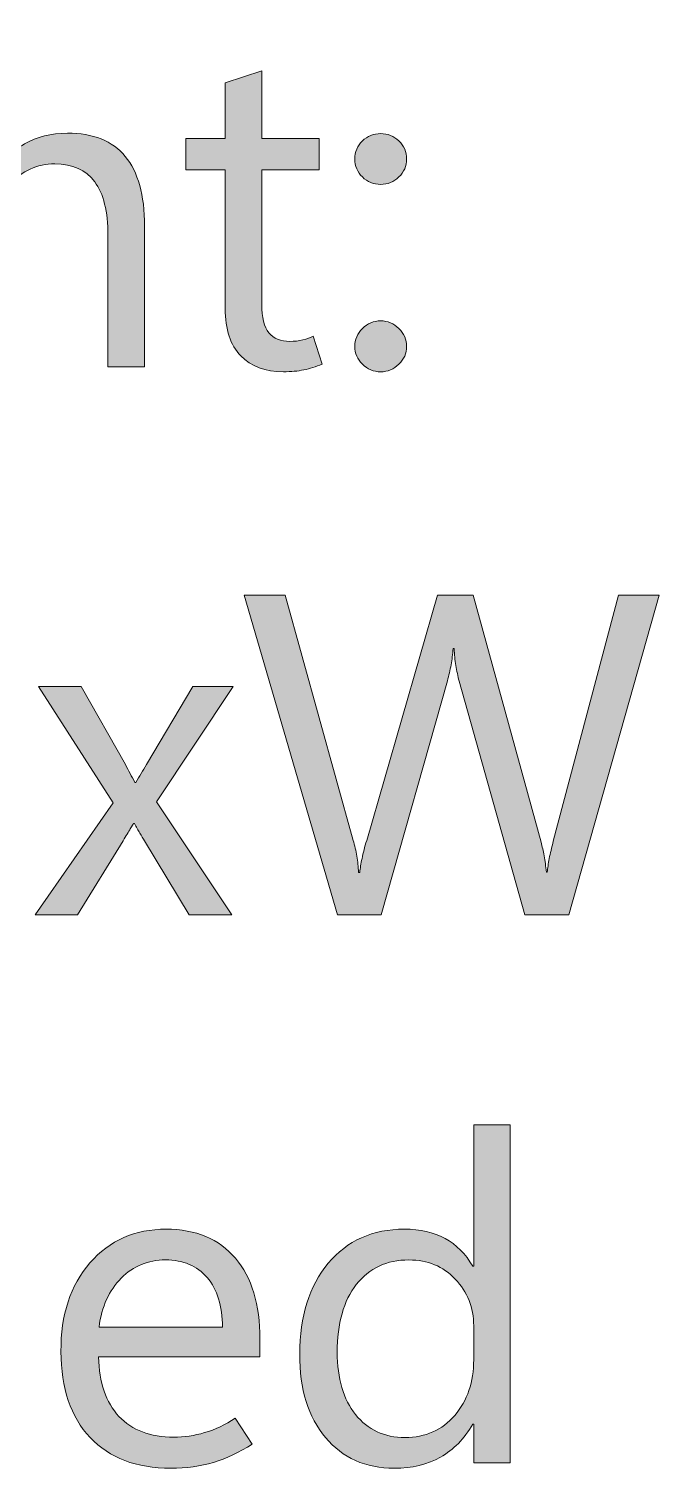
# Model space of a CAD drawing. Header units: millimetres. Extents: x 0 to 80, y -60 to 0.
# Drawn here: x 18.93 to 24.78, y -29.18 to -15.84 of the extents above; entities that cross this region are included whole.
import ezdxf

# ---------------------------------------------------------------- set-up
doc = ezdxf.new("R2010")
doc.units = ezdxf.units.MM
doc.header["$MEASUREMENT"] = 0
doc.layers.add('Layer 1', color=7, linetype='Continuous', lineweight=0)

# ---------------------------------------------------------------- blocks, each defined once
blk = doc.blocks.new('Block_1')
at = {"layer": 'Layer 1', "true_color": 0x231f20, "transparency": 33554687}
h = blk.add_hatch(color=250, dxfattribs=at)
h.dxf.hatch_style = 2
edge = h.paths.add_edge_path()
edge.add_spline(control_points=[(20.008, -18.97), (20.008, -18.97), (19.669, -18.97), (19.669, -18.97), (19.669, -18.97), (19.669, -17.751), (19.669, -17.751), (19.669, -17.53), (19.628, -17.365), (19.546, -17.254), (19.464, -17.144), (19.341, -17.089), (19.177, -17.089), (19.011, -17.089), (18.872, -17.153), (18.759, -17.28), (18.646, -17.408), (18.59, -17.571), (18.59, -17.771), (18.59, -17.771), (18.59, -18.97), (18.59, -18.97), (18.59, -18.97), (18.251, -18.97), (18.251, -18.97), (18.251, -18.97), (18.251, -15.836), (18.251, -15.836), (18.251, -15.836), (18.59, -15.836), (18.59, -15.836), (18.59, -15.836), (18.59, -17.205), (18.59, -17.205), (18.59, -17.205), (18.598, -17.205), (18.598, -17.205), (18.679, -17.071), (18.778, -16.971), (18.894, -16.904), (19.009, -16.837), (19.142, -16.804), (19.293, -16.804), (19.531, -16.804), (19.71, -16.875), (19.829, -17.019), (19.948, -17.162), (20.008, -17.378), (20.008, -17.666), (20.008, -17.666), (20.008, -18.97), (20.008, -18.97)], knot_values=[0, 0, 0, 0, 1, 1, 1, 2, 2, 2, 3, 3, 3, 4, 4, 4, 5, 5, 5, 6, 6, 6, 7, 7, 7, 8, 8, 8, 9, 9, 9, 10, 10, 10, 11, 11, 11, 12, 12, 12, 13, 13, 13, 14, 14, 14, 15, 15, 15, 16, 16, 16, 17, 17, 17, 17], degree=3, periodic=0)
h = blk.add_hatch(color=250, dxfattribs=at)
h.dxf.hatch_style = 2
edge = h.paths.add_edge_path()
edge.add_spline(control_points=[(21.655, -18.945), (21.597, -18.969), (21.54, -18.986), (21.485, -18.998), (21.429, -19.01), (21.366, -19.016), (21.296, -19.016), (21.127, -19.016), (20.995, -18.966), (20.9, -18.868), (20.804, -18.769), (20.756, -18.623), (20.756, -18.431), (20.756, -18.431), (20.756, -17.143), (20.756, -17.143), (20.756, -17.143), (20.392, -17.143), (20.392, -17.143), (20.392, -17.143), (20.392, -16.853), (20.392, -16.853), (20.392, -16.853), (20.756, -16.853), (20.756, -16.853), (20.756, -16.853), (20.756, -16.337), (20.756, -16.337), (20.756, -16.337), (21.095, -16.227), (21.095, -16.227), (21.095, -16.227), (21.095, -16.853), (21.095, -16.853), (21.095, -16.853), (21.628, -16.853), (21.628, -16.853), (21.628, -16.853), (21.628, -17.143), (21.628, -17.143), (21.628, -17.143), (21.095, -17.143), (21.095, -17.143), (21.095, -17.143), (21.095, -18.391), (21.095, -18.391), (21.095, -18.513), (21.117, -18.6), (21.16, -18.654), (21.204, -18.708), (21.269, -18.734), (21.355, -18.734), (21.397, -18.734), (21.437, -18.73), (21.475, -18.72), (21.514, -18.71), (21.546, -18.699), (21.572, -18.687), (21.572, -18.687), (21.655, -18.945), (21.655, -18.945)], knot_values=[0, 0, 0, 0, 1, 1, 1, 2, 2, 2, 3, 3, 3, 4, 4, 4, 5, 5, 5, 6, 6, 6, 7, 7, 7, 8, 8, 8, 9, 9, 9, 10, 10, 10, 11, 11, 11, 12, 12, 12, 13, 13, 13, 14, 14, 14, 15, 15, 15, 16, 16, 16, 17, 17, 17, 18, 18, 18, 19, 19, 19, 20, 20, 20, 20], degree=3, periodic=0)
h = blk.add_hatch(color=250, dxfattribs=at)
h.dxf.hatch_style = 2
edge = h.paths.add_edge_path()
edge.add_spline(control_points=[(22.197, -19.016), (22.131, -19.016), (22.074, -18.992), (22.027, -18.946), (21.98, -18.9), (21.957, -18.845), (21.957, -18.78), (21.957, -18.717), (21.98, -18.661), (22.027, -18.615), (22.074, -18.568), (22.131, -18.544), (22.197, -18.544), (22.263, -18.544), (22.319, -18.568), (22.366, -18.615), (22.413, -18.661), (22.437, -18.717), (22.437, -18.78), (22.437, -18.845), (22.413, -18.9), (22.366, -18.946), (22.319, -18.992), (22.263, -19.016), (22.197, -19.016)], knot_values=[0, 0, 0, 0, 1, 1, 1, 2, 2, 2, 3, 3, 3, 4, 4, 4, 5, 5, 5, 6, 6, 6, 7, 7, 7, 8, 8, 8, 8], degree=3, periodic=0)
edge = h.paths.add_edge_path()
edge.add_spline(control_points=[(22.197, -17.279), (22.131, -17.279), (22.074, -17.256), (22.027, -17.21), (21.98, -17.164), (21.957, -17.108), (21.957, -17.044), (21.957, -16.977), (21.98, -16.922), (22.027, -16.876), (22.074, -16.831), (22.131, -16.808), (22.197, -16.808), (22.263, -16.808), (22.319, -16.831), (22.366, -16.876), (22.413, -16.922), (22.437, -16.977), (22.437, -17.044), (22.437, -17.108), (22.413, -17.164), (22.366, -17.21), (22.319, -17.256), (22.263, -17.279), (22.197, -17.279)], knot_values=[0, 0, 0, 0, 1, 1, 1, 2, 2, 2, 3, 3, 3, 4, 4, 4, 5, 5, 5, 6, 6, 6, 7, 7, 7, 8, 8, 8, 8], degree=3, periodic=0)
h = blk.add_hatch(color=250, dxfattribs=at)
h.dxf.hatch_style = 2
edge = h.paths.add_edge_path()
edge.add_spline(control_points=[(24.779, -21.086), (24.779, -21.086), (23.941, -24.05), (23.941, -24.05), (23.941, -24.05), (23.534, -24.05), (23.534, -24.05), (23.534, -24.05), (22.924, -21.884), (22.924, -21.884), (22.912, -21.837), (22.902, -21.789), (22.893, -21.738), (22.885, -21.688), (22.88, -21.636), (22.877, -21.582), (22.877, -21.582), (22.869, -21.582), (22.869, -21.582), (22.864, -21.633), (22.858, -21.683), (22.849, -21.733), (22.84, -21.783), (22.829, -21.832), (22.815, -21.88), (22.815, -21.88), (22.201, -24.05), (22.201, -24.05), (22.201, -24.05), (21.798, -24.05), (21.798, -24.05), (21.798, -24.05), (20.93, -21.086), (20.93, -21.086), (20.93, -21.086), (21.312, -21.086), (21.312, -21.086), (21.312, -21.086), (21.943, -23.36), (21.943, -23.36), (21.956, -23.407), (21.967, -23.455), (21.976, -23.505), (21.984, -23.554), (21.989, -23.605), (21.992, -23.657), (21.992, -23.657), (22.002, -23.657), (22.002, -23.657), (22.007, -23.62), (22.014, -23.577), (22.024, -23.527), (22.034, -23.478), (22.049, -23.422), (22.067, -23.36), (22.067, -23.36), (22.722, -21.086), (22.722, -21.086), (22.722, -21.086), (23.055, -21.086), (23.055, -21.086), (23.055, -21.086), (23.683, -23.376), (23.683, -23.376), (23.694, -23.415), (23.704, -23.457), (23.712, -23.503), (23.72, -23.55), (23.727, -23.6), (23.733, -23.653), (23.733, -23.653), (23.741, -23.653), (23.741, -23.653), (23.744, -23.618), (23.75, -23.576), (23.759, -23.528), (23.769, -23.481), (23.781, -23.427), (23.797, -23.368), (23.797, -23.368), (24.402, -21.086), (24.402, -21.086), (24.402, -21.086), (24.779, -21.086), (24.779, -21.086)], knot_values=[0, 0, 0, 0, 1, 1, 1, 2, 2, 2, 3, 3, 3, 4, 4, 4, 5, 5, 5, 6, 6, 6, 7, 7, 7, 8, 8, 8, 9, 9, 9, 10, 10, 10, 11, 11, 11, 12, 12, 12, 13, 13, 13, 14, 14, 14, 15, 15, 15, 16, 16, 16, 17, 17, 17, 18, 18, 18, 19, 19, 19, 20, 20, 20, 21, 21, 21, 22, 22, 22, 23, 23, 23, 24, 24, 24, 25, 25, 25, 26, 26, 26, 27, 27, 27, 28, 28, 28, 28], degree=3, periodic=0)
h = blk.add_hatch(color=250, dxfattribs=at)
h.dxf.hatch_style = 2
edge = h.paths.add_edge_path()
edge.add_spline(control_points=[(20.83, -21.934), (20.83, -21.934), (20.119, -23.004), (20.119, -23.004), (20.119, -23.004), (20.818, -24.05), (20.818, -24.05), (20.818, -24.05), (20.423, -24.05), (20.423, -24.05), (20.423, -24.05), (20.008, -23.364), (20.008, -23.364), (19.994, -23.342), (19.979, -23.318), (19.964, -23.292), (19.949, -23.265), (19.933, -23.236), (19.915, -23.203), (19.915, -23.203), (19.906, -23.203), (19.906, -23.203), (19.902, -23.208), (19.892, -23.225), (19.876, -23.252), (19.861, -23.28), (19.838, -23.317), (19.809, -23.364), (19.809, -23.364), (19.386, -24.05), (19.386, -24.05), (19.386, -24.05), (18.995, -24.05), (18.995, -24.05), (18.995, -24.05), (19.716, -23.013), (19.716, -23.013), (19.716, -23.013), (19.026, -21.934), (19.026, -21.934), (19.026, -21.934), (19.421, -21.934), (19.421, -21.934), (19.421, -21.934), (19.83, -22.657), (19.83, -22.657), (19.845, -22.685), (19.86, -22.712), (19.874, -22.74), (19.889, -22.767), (19.904, -22.795), (19.919, -22.822), (19.919, -22.822), (19.927, -22.822), (19.927, -22.822), (19.944, -22.795), (19.96, -22.767), (19.977, -22.74), (19.993, -22.712), (20.01, -22.685), (20.026, -22.657), (20.026, -22.657), (20.456, -21.934), (20.456, -21.934), (20.456, -21.934), (20.83, -21.934), (20.83, -21.934)], knot_values=[0, 0, 0, 0, 1, 1, 1, 2, 2, 2, 3, 3, 3, 4, 4, 4, 5, 5, 5, 6, 6, 6, 7, 7, 7, 8, 8, 8, 9, 9, 9, 10, 10, 10, 11, 11, 11, 12, 12, 12, 13, 13, 13, 14, 14, 14, 15, 15, 15, 16, 16, 16, 17, 17, 17, 18, 18, 18, 19, 19, 19, 20, 20, 20, 21, 21, 21, 22, 22, 22, 22], degree=3, periodic=0)
h = blk.add_hatch(color=250, dxfattribs=at)
h.dxf.hatch_style = 2
edge = h.paths.add_edge_path()
edge.add_spline(control_points=[(21.794, -28.105), (21.794, -28.349), (21.851, -28.541), (21.964, -28.683), (22.078, -28.824), (22.231, -28.895), (22.422, -28.895), (22.612, -28.895), (22.766, -28.826), (22.883, -28.69), (23, -28.553), (23.059, -28.381), (23.059, -28.173), (23.059, -28.173), (23.059, -27.861), (23.059, -27.861), (23.059, -27.69), (23.002, -27.545), (22.888, -27.427), (22.774, -27.308), (22.632, -27.249), (22.459, -27.249), (22.253, -27.249), (22.09, -27.325), (21.971, -27.477), (21.853, -27.628), (21.794, -27.838), (21.794, -28.105)], knot_values=[0, 0, 0, 0, 1, 1, 1, 2, 2, 2, 3, 3, 3, 4, 4, 4, 5, 5, 5, 6, 6, 6, 7, 7, 7, 8, 8, 8, 9, 9, 9, 9], degree=3, periodic=0)
edge = h.paths.add_edge_path()
edge.add_spline(control_points=[(23.05, -28.771), (22.972, -28.907), (22.872, -29.009), (22.752, -29.077), (22.631, -29.146), (22.488, -29.18), (22.323, -29.18), (22.057, -29.18), (21.844, -29.085), (21.685, -28.896), (21.526, -28.706), (21.446, -28.448), (21.446, -28.121), (21.446, -27.771), (21.535, -27.491), (21.711, -27.28), (21.887, -27.069), (22.122, -26.964), (22.416, -26.964), (22.562, -26.964), (22.688, -26.992), (22.793, -27.05), (22.899, -27.107), (22.984, -27.193), (23.05, -27.307), (23.05, -27.307), (23.059, -27.307), (23.059, -27.307), (23.059, -27.307), (23.059, -25.997), (23.059, -25.997), (23.059, -25.997), (23.398, -25.997), (23.398, -25.997), (23.398, -25.997), (23.398, -29.13), (23.398, -29.13), (23.398, -29.13), (23.059, -29.13), (23.059, -29.13), (23.059, -29.13), (23.059, -28.771), (23.059, -28.771), (23.059, -28.771), (23.05, -28.771), (23.05, -28.771)], knot_values=[0, 0, 0, 0, 1, 1, 1, 2, 2, 2, 3, 3, 3, 4, 4, 4, 5, 5, 5, 6, 6, 6, 7, 7, 7, 8, 8, 8, 9, 9, 9, 10, 10, 10, 11, 11, 11, 12, 12, 12, 13, 13, 13, 14, 14, 14, 15, 15, 15, 15], degree=3, periodic=0)
h = blk.add_hatch(color=250, dxfattribs=at)
h.dxf.hatch_style = 2
edge = h.paths.add_edge_path()
edge.add_spline(control_points=[(20.731, -27.871), (20.73, -27.676), (20.682, -27.523), (20.589, -27.413), (20.495, -27.304), (20.366, -27.249), (20.202, -27.249), (20.041, -27.249), (19.904, -27.305), (19.792, -27.418), (19.679, -27.53), (19.611, -27.681), (19.586, -27.871), (19.586, -27.871), (20.731, -27.871), (20.731, -27.871)], knot_values=[0, 0, 0, 0, 1, 1, 1, 2, 2, 2, 3, 3, 3, 4, 4, 4, 5, 5, 5, 5], degree=3, periodic=0)
edge = h.paths.add_edge_path()
edge.add_spline(control_points=[(21.078, -28.148), (21.078, -28.148), (19.582, -28.148), (19.582, -28.148), (19.587, -28.387), (19.65, -28.57), (19.771, -28.699), (19.892, -28.828), (20.061, -28.892), (20.279, -28.892), (20.374, -28.892), (20.469, -28.878), (20.565, -28.85), (20.661, -28.822), (20.755, -28.777), (20.849, -28.715), (20.849, -28.715), (21.006, -28.957), (21.006, -28.957), (20.886, -29.034), (20.766, -29.09), (20.646, -29.126), (20.527, -29.162), (20.395, -29.18), (20.252, -29.18), (19.932, -29.18), (19.683, -29.085), (19.503, -28.895), (19.324, -28.704), (19.234, -28.439), (19.233, -28.099), (19.231, -27.758), (19.321, -27.484), (19.502, -27.276), (19.684, -27.068), (19.919, -26.964), (20.208, -26.964), (20.484, -26.964), (20.698, -27.054), (20.85, -27.234), (21.002, -27.413), (21.078, -27.663), (21.078, -27.981), (21.078, -27.981), (21.078, -28.148), (21.078, -28.148)], knot_values=[0, 0, 0, 0, 1, 1, 1, 2, 2, 2, 3, 3, 3, 4, 4, 4, 5, 5, 5, 6, 6, 6, 7, 7, 7, 8, 8, 8, 9, 9, 9, 10, 10, 10, 11, 11, 11, 12, 12, 12, 13, 13, 13, 14, 14, 14, 15, 15, 15, 15], degree=3, periodic=0)
at = {"layer": 'Layer 1'}
for points, knots in [([(20.008, -18.97), (20.008, -18.97), (19.669, -18.97), (19.669, -18.97), (19.669, -18.97), (19.669, -17.751), (19.669, -17.751), (19.669, -17.53), (19.628, -17.365), (19.546, -17.254), (19.464, -17.144), (19.341, -17.089), (19.177, -17.089), (19.011, -17.089), (18.872, -17.153), (18.759, -17.28), (18.646, -17.408), (18.59, -17.571), (18.59, -17.771), (18.59, -17.771), (18.59, -18.97), (18.59, -18.97), (18.59, -18.97), (18.251, -18.97), (18.251, -18.97), (18.251, -18.97), (18.251, -15.836), (18.251, -15.836), (18.251, -15.836), (18.59, -15.836), (18.59, -15.836), (18.59, -15.836), (18.59, -17.205), (18.59, -17.205), (18.59, -17.205), (18.598, -17.205), (18.598, -17.205), (18.679, -17.071), (18.778, -16.971), (18.894, -16.904), (19.009, -16.837), (19.142, -16.804), (19.293, -16.804), (19.531, -16.804), (19.71, -16.875), (19.829, -17.019), (19.948, -17.162), (20.008, -17.378), (20.008, -17.666), (20.008, -17.666), (20.008, -18.97), (20.008, -18.97)], [0, 0, 0, 0, 1, 1, 1, 2, 2, 2, 3, 3, 3, 4, 4, 4, 5, 5, 5, 6, 6, 6, 7, 7, 7, 8, 8, 8, 9, 9, 9, 10, 10, 10, 11, 11, 11, 12, 12, 12, 13, 13, 13, 14, 14, 14, 15, 15, 15, 16, 16, 16, 17, 17, 17, 17]), ([(21.655, -18.945), (21.597, -18.969), (21.54, -18.986), (21.485, -18.998), (21.429, -19.01), (21.366, -19.016), (21.296, -19.016), (21.127, -19.016), (20.995, -18.966), (20.9, -18.868), (20.804, -18.769), (20.756, -18.623), (20.756, -18.431), (20.756, -18.431), (20.756, -17.143), (20.756, -17.143), (20.756, -17.143), (20.392, -17.143), (20.392, -17.143), (20.392, -17.143), (20.392, -16.853), (20.392, -16.853), (20.392, -16.853), (20.756, -16.853), (20.756, -16.853), (20.756, -16.853), (20.756, -16.337), (20.756, -16.337), (20.756, -16.337), (21.095, -16.227), (21.095, -16.227), (21.095, -16.227), (21.095, -16.853), (21.095, -16.853), (21.095, -16.853), (21.628, -16.853), (21.628, -16.853), (21.628, -16.853), (21.628, -17.143), (21.628, -17.143), (21.628, -17.143), (21.095, -17.143), (21.095, -17.143), (21.095, -17.143), (21.095, -18.391), (21.095, -18.391), (21.095, -18.513), (21.117, -18.6), (21.16, -18.654), (21.204, -18.708), (21.269, -18.734), (21.355, -18.734), (21.397, -18.734), (21.437, -18.73), (21.475, -18.72), (21.514, -18.71), (21.546, -18.699), (21.572, -18.687), (21.572, -18.687), (21.655, -18.945), (21.655, -18.945)], [0, 0, 0, 0, 1, 1, 1, 2, 2, 2, 3, 3, 3, 4, 4, 4, 5, 5, 5, 6, 6, 6, 7, 7, 7, 8, 8, 8, 9, 9, 9, 10, 10, 10, 11, 11, 11, 12, 12, 12, 13, 13, 13, 14, 14, 14, 15, 15, 15, 16, 16, 16, 17, 17, 17, 18, 18, 18, 19, 19, 19, 20, 20, 20, 20]), ([(22.197, -17.279), (22.131, -17.279), (22.074, -17.256), (22.027, -17.21), (21.98, -17.164), (21.957, -17.108), (21.957, -17.044), (21.957, -16.977), (21.98, -16.922), (22.027, -16.876), (22.074, -16.831), (22.131, -16.808), (22.197, -16.808), (22.263, -16.808), (22.319, -16.831), (22.366, -16.876), (22.413, -16.922), (22.437, -16.977), (22.437, -17.044), (22.437, -17.108), (22.413, -17.164), (22.366, -17.21), (22.319, -17.256), (22.263, -17.279), (22.197, -17.279)], [0, 0, 0, 0, 1, 1, 1, 2, 2, 2, 3, 3, 3, 4, 4, 4, 5, 5, 5, 6, 6, 6, 7, 7, 7, 8, 8, 8, 8]), ([(22.197, -19.016), (22.131, -19.016), (22.074, -18.992), (22.027, -18.946), (21.98, -18.9), (21.957, -18.845), (21.957, -18.78), (21.957, -18.717), (21.98, -18.661), (22.027, -18.615), (22.074, -18.568), (22.131, -18.544), (22.197, -18.544), (22.263, -18.544), (22.319, -18.568), (22.366, -18.615), (22.413, -18.661), (22.437, -18.717), (22.437, -18.78), (22.437, -18.845), (22.413, -18.9), (22.366, -18.946), (22.319, -18.992), (22.263, -19.016), (22.197, -19.016)], [0, 0, 0, 0, 1, 1, 1, 2, 2, 2, 3, 3, 3, 4, 4, 4, 5, 5, 5, 6, 6, 6, 7, 7, 7, 8, 8, 8, 8]), ([(24.779, -21.086), (24.779, -21.086), (23.941, -24.05), (23.941, -24.05), (23.941, -24.05), (23.534, -24.05), (23.534, -24.05), (23.534, -24.05), (22.924, -21.884), (22.924, -21.884), (22.912, -21.837), (22.902, -21.789), (22.893, -21.738), (22.885, -21.688), (22.88, -21.636), (22.877, -21.582), (22.877, -21.582), (22.869, -21.582), (22.869, -21.582), (22.864, -21.633), (22.858, -21.683), (22.849, -21.733), (22.84, -21.783), (22.829, -21.832), (22.815, -21.88), (22.815, -21.88), (22.201, -24.05), (22.201, -24.05), (22.201, -24.05), (21.798, -24.05), (21.798, -24.05), (21.798, -24.05), (20.93, -21.086), (20.93, -21.086), (20.93, -21.086), (21.312, -21.086), (21.312, -21.086), (21.312, -21.086), (21.943, -23.36), (21.943, -23.36), (21.956, -23.407), (21.967, -23.455), (21.976, -23.505), (21.984, -23.554), (21.989, -23.605), (21.992, -23.657), (21.992, -23.657), (22.002, -23.657), (22.002, -23.657), (22.007, -23.62), (22.014, -23.577), (22.024, -23.527), (22.034, -23.478), (22.049, -23.422), (22.067, -23.36), (22.067, -23.36), (22.722, -21.086), (22.722, -21.086), (22.722, -21.086), (23.055, -21.086), (23.055, -21.086), (23.055, -21.086), (23.683, -23.376), (23.683, -23.376), (23.694, -23.415), (23.704, -23.457), (23.712, -23.503), (23.72, -23.55), (23.727, -23.6), (23.733, -23.653), (23.733, -23.653), (23.741, -23.653), (23.741, -23.653), (23.744, -23.618), (23.75, -23.576), (23.759, -23.528), (23.769, -23.481), (23.781, -23.427), (23.797, -23.368), (23.797, -23.368), (24.402, -21.086), (24.402, -21.086), (24.402, -21.086), (24.779, -21.086), (24.779, -21.086)], [0, 0, 0, 0, 1, 1, 1, 2, 2, 2, 3, 3, 3, 4, 4, 4, 5, 5, 5, 6, 6, 6, 7, 7, 7, 8, 8, 8, 9, 9, 9, 10, 10, 10, 11, 11, 11, 12, 12, 12, 13, 13, 13, 14, 14, 14, 15, 15, 15, 16, 16, 16, 17, 17, 17, 18, 18, 18, 19, 19, 19, 20, 20, 20, 21, 21, 21, 22, 22, 22, 23, 23, 23, 24, 24, 24, 25, 25, 25, 26, 26, 26, 27, 27, 27, 28, 28, 28, 28]), ([(20.83, -21.934), (20.83, -21.934), (20.119, -23.004), (20.119, -23.004), (20.119, -23.004), (20.818, -24.05), (20.818, -24.05), (20.818, -24.05), (20.423, -24.05), (20.423, -24.05), (20.423, -24.05), (20.008, -23.364), (20.008, -23.364), (19.994, -23.342), (19.979, -23.318), (19.964, -23.292), (19.949, -23.265), (19.933, -23.236), (19.915, -23.203), (19.915, -23.203), (19.906, -23.203), (19.906, -23.203), (19.902, -23.208), (19.892, -23.225), (19.876, -23.252), (19.861, -23.28), (19.838, -23.317), (19.809, -23.364), (19.809, -23.364), (19.386, -24.05), (19.386, -24.05), (19.386, -24.05), (18.995, -24.05), (18.995, -24.05), (18.995, -24.05), (19.716, -23.013), (19.716, -23.013), (19.716, -23.013), (19.026, -21.934), (19.026, -21.934), (19.026, -21.934), (19.421, -21.934), (19.421, -21.934), (19.421, -21.934), (19.83, -22.657), (19.83, -22.657), (19.845, -22.685), (19.86, -22.712), (19.874, -22.74), (19.889, -22.767), (19.904, -22.795), (19.919, -22.822), (19.919, -22.822), (19.927, -22.822), (19.927, -22.822), (19.944, -22.795), (19.96, -22.767), (19.977, -22.74), (19.993, -22.712), (20.01, -22.685), (20.026, -22.657), (20.026, -22.657), (20.456, -21.934), (20.456, -21.934), (20.456, -21.934), (20.83, -21.934), (20.83, -21.934)], [0, 0, 0, 0, 1, 1, 1, 2, 2, 2, 3, 3, 3, 4, 4, 4, 5, 5, 5, 6, 6, 6, 7, 7, 7, 8, 8, 8, 9, 9, 9, 10, 10, 10, 11, 11, 11, 12, 12, 12, 13, 13, 13, 14, 14, 14, 15, 15, 15, 16, 16, 16, 17, 17, 17, 18, 18, 18, 19, 19, 19, 20, 20, 20, 21, 21, 21, 22, 22, 22, 22]), ([(23.05, -28.771), (22.972, -28.907), (22.872, -29.009), (22.752, -29.077), (22.631, -29.146), (22.488, -29.18), (22.323, -29.18), (22.057, -29.18), (21.844, -29.085), (21.685, -28.896), (21.526, -28.706), (21.446, -28.448), (21.446, -28.121), (21.446, -27.771), (21.535, -27.491), (21.711, -27.28), (21.887, -27.069), (22.122, -26.964), (22.416, -26.964), (22.562, -26.964), (22.688, -26.992), (22.793, -27.05), (22.899, -27.107), (22.984, -27.193), (23.05, -27.307), (23.05, -27.307), (23.059, -27.307), (23.059, -27.307), (23.059, -27.307), (23.059, -25.997), (23.059, -25.997), (23.059, -25.997), (23.398, -25.997), (23.398, -25.997), (23.398, -25.997), (23.398, -29.13), (23.398, -29.13), (23.398, -29.13), (23.059, -29.13), (23.059, -29.13), (23.059, -29.13), (23.059, -28.771), (23.059, -28.771), (23.059, -28.771), (23.05, -28.771), (23.05, -28.771)], [0, 0, 0, 0, 1, 1, 1, 2, 2, 2, 3, 3, 3, 4, 4, 4, 5, 5, 5, 6, 6, 6, 7, 7, 7, 8, 8, 8, 9, 9, 9, 10, 10, 10, 11, 11, 11, 12, 12, 12, 13, 13, 13, 14, 14, 14, 15, 15, 15, 15]), ([(21.078, -28.148), (21.078, -28.148), (19.582, -28.148), (19.582, -28.148), (19.587, -28.387), (19.65, -28.57), (19.771, -28.699), (19.892, -28.828), (20.061, -28.892), (20.279, -28.892), (20.374, -28.892), (20.469, -28.878), (20.565, -28.85), (20.661, -28.822), (20.755, -28.777), (20.849, -28.715), (20.849, -28.715), (21.006, -28.957), (21.006, -28.957), (20.886, -29.034), (20.766, -29.09), (20.646, -29.126), (20.527, -29.162), (20.395, -29.18), (20.252, -29.18), (19.932, -29.18), (19.683, -29.085), (19.503, -28.895), (19.324, -28.704), (19.234, -28.439), (19.233, -28.099), (19.231, -27.758), (19.321, -27.484), (19.502, -27.276), (19.684, -27.068), (19.919, -26.964), (20.208, -26.964), (20.484, -26.964), (20.698, -27.054), (20.85, -27.234), (21.002, -27.413), (21.078, -27.663), (21.078, -27.981), (21.078, -27.981), (21.078, -28.148), (21.078, -28.148)], [0, 0, 0, 0, 1, 1, 1, 2, 2, 2, 3, 3, 3, 4, 4, 4, 5, 5, 5, 6, 6, 6, 7, 7, 7, 8, 8, 8, 9, 9, 9, 10, 10, 10, 11, 11, 11, 12, 12, 12, 13, 13, 13, 14, 14, 14, 15, 15, 15, 15]), ([(20.731, -27.871), (20.73, -27.676), (20.682, -27.523), (20.589, -27.413), (20.495, -27.304), (20.366, -27.249), (20.202, -27.249), (20.041, -27.249), (19.904, -27.305), (19.792, -27.418), (19.679, -27.53), (19.611, -27.681), (19.586, -27.871), (19.586, -27.871), (20.731, -27.871), (20.731, -27.871)], [0, 0, 0, 0, 1, 1, 1, 2, 2, 2, 3, 3, 3, 4, 4, 4, 5, 5, 5, 5]), ([(21.794, -28.105), (21.794, -28.349), (21.851, -28.541), (21.964, -28.683), (22.078, -28.824), (22.231, -28.895), (22.422, -28.895), (22.612, -28.895), (22.766, -28.826), (22.883, -28.69), (23, -28.553), (23.059, -28.381), (23.059, -28.173), (23.059, -28.173), (23.059, -27.861), (23.059, -27.861), (23.059, -27.69), (23.002, -27.545), (22.888, -27.427), (22.774, -27.308), (22.632, -27.249), (22.459, -27.249), (22.253, -27.249), (22.09, -27.325), (21.971, -27.477), (21.853, -27.628), (21.794, -27.838), (21.794, -28.105)], [0, 0, 0, 0, 1, 1, 1, 2, 2, 2, 3, 3, 3, 4, 4, 4, 5, 5, 5, 6, 6, 6, 7, 7, 7, 8, 8, 8, 9, 9, 9, 9])]:
    blk.add_open_spline(points, degree=3, knots=knots, dxfattribs=at)
blk = doc.blocks.new('Block_0')
at = {"layer": 'Layer 1'}
blk.add_blockref('Block_1', (0, 0), dxfattribs=at)

msp = doc.modelspace()

# ---------------------------------------------------------------- block references
at = {"layer": 'Layer 1'}
msp.add_blockref('Block_0', (0, 0), dxfattribs=at)

doc.saveas('drawing.dxf')
